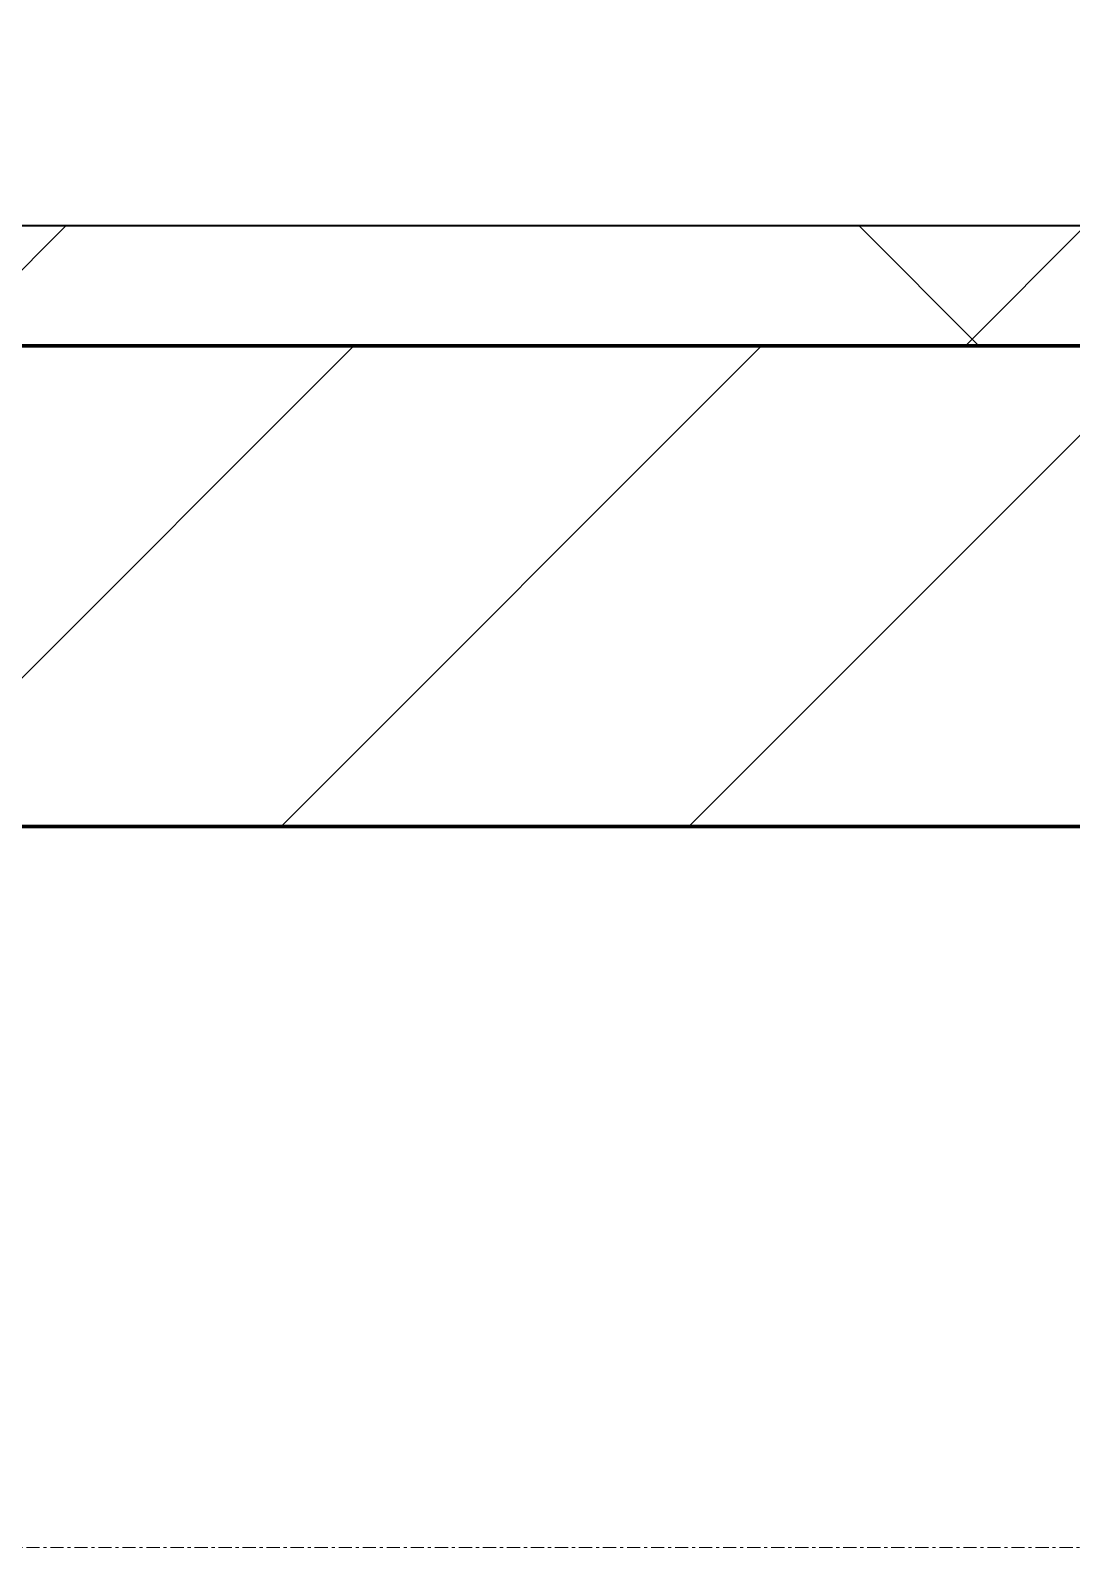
# Model space of a CAD drawing. Header units: millimetres. Extents: x -853432 to -773672, y -18171 to 22484.
# Drawn here: x -781886 to -781453, y -4321 to -3690 of the extents above; entities that cross this region are included whole.
import ezdxf
from ezdxf.xclip import XClip

# ---------------------------------------------------------------- set-up
doc = ezdxf.new("R2010")
doc.units = ezdxf.units.MM
doc.header["$XCLIPFRAME"] = 0
doc.linetypes.add('DPA_Grid _ Level 100', pattern=[10, 5.5, -1.6, 1.3, -1.6])
for name, color, linetype, lineweight in [('A-GLAZ-CURT', 2, 'Continuous', 9), ('A-WALL', 5, 'Continuous', 35), ('A-WALL-FNSH', 2, 'Continuous', 35), ('A-WALL-PATT', 1, 'Continuous', 35), ('S-GRID', 251, 'Continuous', 9)]:
    doc.layers.add(name, color=color, linetype=linetype, lineweight=lineweight)
doc.layers.add('A11_ALU.SOLID SHEET', color=2, linetype='Continuous')

# ---------------------------------------------------------------- blocks, each defined once
blk = doc.blocks.new('*U2464')
at = {"layer": 'S-GRID', "linetype": 'DPA_Grid _ Level 100'}
blk.add_line((57000, -7900), (-16649.52, -7900), dxfattribs=at)
blk = doc.blocks.new('PPLS-PP19_Custom Tile Pattern - Custom Tile Pattern-V175-4251-01 ENLARGED CONCOURSE LEVEL - REFLECTED CEILING PLAN - SHEET 2')
at = {"layer": 'A-GLAZ-CURT'}
for p, q in [((-300, 0), (300, 0)), ((300, 0), (-300, 0)), ((195.99, 0), (209.39, 0)), ((209.39, 0), (195.99, 0)), ((209.65, 0), (213.31, 0)), ((213.31, 0), (209.65, 0)), ((230.06, 0), (300, 0)), ((-300, -50), (300, -50)), ((300, -50), (-300, -50))]:
    blk.add_line(p, q, dxfattribs=at)
for points, knots in [([(-115.82, 0), (-114.96, 0), (-110.41, 0), (-96.78, 0), (-71.33, 0), (-42.53, 0), (-12.78, 0), (4.23, 0), (9.64, 0), (10.14, 0), (10.18, 0)], [-5724.064692, -5724.064692, -5724.064692, -5724.064692, -5430.283136, -5103.229623, -4799.173296, -4065.652676, -3589.737505, -3285.047089, -3066.359526, -3044.715262, -3044.715262, -3044.715262, -3044.715262]), ([(9.32, 0), (9.08, 0), (7.65, 0), (2.57, 0), (-12.23, 0), (-25.64, 0), (-40, 0), (-56.24, 0), (-75.59, 0), (-94, 0), (-112.01, 0), (-114.94, 0), (-115.63, 0)], [-2922.926651, -2922.926651, -2922.926651, -2922.926651, -2882.788014, -2720.818881, -2518.50168, -2125.455881, -1792.521578, -1466.981642, -1208.454564, -789.402658, -501.969187, -243.577221, -243.577221, -243.577221, -243.577221]), ([(2.55, 0), (-2.07, 0), (-21.14, 0), (-47.42, 0), (-65.77, 0), (-66.37, 0), (-66.38, 0)], [-3989.751728, -3989.751728, -3989.751728, -3989.751728, -3745.412743, -2981.410125, -2542.574734, -2498.224237, -2498.224237, -2498.224237, -2498.224237]), ([(-66.38, 0), (-65.01, 0), (-59.47, 0), (-54.4, 0), (-48.53, 0), (-30.79, 0), (-18.03, 0), (8.61, 0), (15.02, 0), (22.91, 0), (31, 0), (39.04, 0), (51.19, 0), (58.74, 0), (61.34, 0), (61.45, 0)], [-4105.254567, -4105.254567, -4105.254567, -4105.254567, -4008.285538, -3689.699207, -3546.54457, -3315.260113, -2864.387349, -2439.246196, -2084.094819, -1956.422387, -1818.904206, -1645.594513, -1443.202566, -1228.752106, -1120.932285, -1120.932285, -1120.932285, -1120.932285]), ([(70.96, 0), (70.71, 0), (65.32, 0), (53.52, 0), (37, 0), (24.07, 0), (12.82, 0), (-2.9, 0), (-20.62, 0), (-32.81, 0), (-44.85, 0), (-51.43, 0), (-51.79, 0)], [-2966.590051, -2966.590051, -2966.590051, -2966.590051, -2950.589685, -2634.532728, -2313.748533, -2106.613311, -1925.670641, -1617.263037, -1290.787923, -1039.307308, -819.71621, -644.910881, -644.910881, -644.910881, -644.910881]), ([(-36.78, 0), (-32.43, 0), (-19.22, 0), (8.83, 0), (43.36, 0), (70.92, 0), (82.12, 0), (83.66, 0)], [-6191.144455, -6191.144455, -6191.144455, -6191.144455, -5862.463379, -5340.621928, -4573.028122, -4094.177415, -3869.465285, -3869.465285, -3869.465285, -3869.465285]), ([(2.55, 0), (-4.92, 0), (-16.8, 0), (-34.76, 0), (-36.04, 0)], [-9875.715955, -9875.715955, -9875.715955, -9875.715955, -9424.652049, -9182.880979, -9182.880979, -9182.880979, -9182.880979]), ([(70.61, 0), (66.16, 0), (55.8, 0), (39.61, 0), (24.74, 0), (2.64, 0), (-17.84, 0), (-30.57, 0), (-31.82, 0), (-32, 0)], [-4647.237329, -4647.237329, -4647.237329, -4647.237329, -4326.416877, -4098.545751, -3766.694881, -3333.063701, -2994.501669, -2698.150104, -2614.070998, -2614.070998, -2614.070998, -2614.070998]), ([(-30.52, 0), (-27.11, 0), (-18.23, 0), (-6, 0), (1.54, 0)], [-2323.618664, -2323.618664, -2323.618664, -2323.618664, -2142.497158, -1742.713998, -1742.713998, -1742.713998, -1742.713998]), ([(8.33, 0), (8.19, 0), (7.18, 0), (0.32, 0), (-13.89, 0), (-24.92, 0), (-29.03, 0)], [-3574.286521, -3574.286521, -3574.286521, -3574.286521, -3526.962355, -3285.499107, -2903.012179, -2680.714891, -2680.714891, -2680.714891, -2680.714891]), ([(-28.57, 0), (-26.93, 0), (-20.29, 0), (-11.45, 0), (2.08, 0), (13.15, 0), (21.24, 0), (24.62, 0), (24.72, 0), (24.72, 0)], [-5361.429781, -5361.429781, -5361.429781, -5361.429781, -5261.36855, -5050.479954, -4785.90057, -4596.498881, -4445.288762, -4384.376941, -4376.041937, -4376.041937, -4376.041937, -4376.041937]), ([(-2.63, 0), (-2.47, 0), (-1.61, 0), (0.73, 0), (2.35, 0)], [-226.825321, -226.825321, -226.825321, -226.825321, -220.269177, -212.77694, -212.77694, -212.77694, -212.77694]), ([(1.8, 0), (1.37, 0), (-0.22, 0), (-1.67, 0), (-2.25, 0)], [-250.29001, -250.29001, -250.29001, -250.29001, -246.234814, -234.646884, -234.646884, -234.646884, -234.646884]), ([(71.49, 0), (66.99, 0), (54.91, 0), (35.84, 0), (13.79, 0), (6.14, 0), (2.51, 0)], [-343.601004, -343.601004, -343.601004, -343.601004, -330.153101, -307.516438, -285.83788, -252.517164, -252.517164, -252.517164, -252.517164]), ([(2.57, 0), (2.73, 0), (12.37, 0), (22.06, 0), (37.44, 0), (45.92, 0), (57.76, 0), (64.47, 0), (72.74, 0), (75.22, 0), (76.03, 0), (76.21, 0)], [-1724.408567, -1724.408567, -1724.408567, -1724.408567, -1716.209403, -1206.526904, -1089.329421, -901.315459, -753.071572, -495.328968, -421.953223, -334.951786, -290.452333, -290.452333, -290.452333, -290.452333]), ([(2.7, 0), (3.62, 0), (16.23, 0), (42.82, 0), (88.72, 0), (120.63, 0), (138.28, 0), (138.53, 0)], [-432.714428, -432.714428, -432.714428, -432.714428, -429.606584, -390.253598, -346.313304, -291.370682, -290.5735, -290.5735, -290.5735, -290.5735]), ([(30.82, 0), (29.27, 0), (20.14, 0), (10.84, 0), (2.86, 0), (2.81, 0)], [-10462.034656, -10462.034656, -10462.034656, -10462.034656, -10363.088938, -9884.23066, -9880.810509, -9880.810509, -9880.810509, -9880.810509]), ([(31.18, 0), (25.97, 0), (16.68, 0), (7.22, 0), (2.97, 0)], [-4496.803627, -4496.803627, -4496.803627, -4496.803627, -4222.080604, -3997.158779, -3997.158779, -3997.158779, -3997.158779]), ([(3.43, 0), (4.55, 0), (8, 0), (15.97, 0), (22.54, 0), (24.49, 0)], [-211.182196, -211.182196, -211.182196, -211.182196, -206.416616, -198.214427, -187.717507, -187.717507, -187.717507, -187.717507]), ([(24.69, 0), (24.54, 0), (20.99, 0), (15.48, 0), (10.8, 0), (9.63, 0)], [-4368.572414, -4368.572414, -4368.572414, -4368.572414, -4306.476363, -4080.000647, -3772.857994, -3772.857994, -3772.857994, -3772.857994]), ([(18.16, 0), (19.15, 0), (24.25, 0), (25.66, 0), (26.12, 0)], [-5700.113719, -5700.113719, -5700.113719, -5700.113719, -5554.232259, -5302.431367, -5302.431367, -5302.431367, -5302.431367]), ([(114.39, 0), (114.2, 0), (112.08, 0), (105.42, 0), (92.38, 0), (85.59, 0), (74.4, 0), (62.26, 0), (51.85, 0), (43.81, 0), (29.53, 0), (20.67, 0), (18.85, 0), (18.16, 0)], [-8148.58938, -8148.58938, -8148.58938, -8148.58938, -8105.191388, -7723.759874, -7531.75727, -7135.649961, -6924.452779, -6738.82075, -6548.303034, -6314.283804, -6135.05769, -5972.647715, -5832.674503, -5832.674503, -5832.674503, -5832.674503]), ([(27.44, 0), (27.9, 0), (29.54, 0), (38.07, 0), (53.39, 0), (71.67, 0), (84.83, 0), (86.01, 0), (92.51, 0), (94.33, 0)], [-5037.309798, -5037.309798, -5037.309798, -5037.309798, -4887.603822, -4705.298446, -4353.683244, -3960.84581, -3759.045785, -3336.541051, -2783.776468, -2783.776468, -2783.776468, -2783.776468]), ([(27.89, 0), (29.09, 0), (33.4, 0), (48.37, 0), (71.92, 0), (100.57, 0), (116.36, 0), (128.63, 0), (128.95, 0)], [-147.777612, -147.777612, -147.777612, -147.777612, -135.792042, -118.513713, -97.899267, -63.759246, -39.050993, -35.895543, -35.895543, -35.895543, -35.895543]), ([(53.18, 0), (53.06, 0), (52.22, 0), (44.99, 0), (36.46, 0), (30.82, 0)], [-622.740158, -622.740158, -622.740158, -622.740158, -566.066452, -360.610861, 0, 0, 0, 0]), ([(136.44, 0), (121.66, 0), (86.93, 0), (51.16, 0), (31.18, 0)], [-106.750556, -106.750556, -106.750556, -106.750556, -59.610984, 0, 0, 0, 0]), ([(168.37, 0), (167.68, 0), (162.47, 0), (147.02, 0), (109.77, 0), (76.86, 0), (57.82, 0), (46.51, 0), (41.18, 0), (36.02, 0), (35.54, 0), (35.54, 0)], [-543.375029, -543.375029, -543.375029, -543.375029, -530.793311, -458.593899, -401.860199, -357.622665, -341.267687, -334.000314, -326.15566, -319.318397, -317.489778, -317.489778, -317.489778, -317.489778]), ([(36.29, 0), (37.77, 0), (48.82, 0), (64.79, 0), (95.91, 0), (124.45, 0), (132.42, 0), (134.6, 0)], [-314.598523, -314.598523, -314.598523, -314.598523, -305.899624, -287.17622, -249.500363, -194.761443, -152.241002, -152.241002, -152.241002, -152.241002]), ([(61.47, 0), (61.47, 0), (61.21, 0), (54.61, 0), (53.71, 0), (53.56, 0)], [-1113.311073, -1113.311073, -1113.311073, -1113.311073, -1096.402191, -891.204116, -747.28819, -747.28819, -747.28819, -747.28819]), ([(76.22, 0), (75.58, 0), (73.88, 0), (71.68, 0), (71.59, 0)], [-193.634889, -193.634889, -193.634889, -193.634889, -31.537676, -24.209615, -24.209615, -24.209615, -24.209615]), ([(103.09, 0), (101.08, 0), (90.87, 0), (80.41, 0), (72.04, 0)], [-375.435014, -375.435014, -375.435014, -375.435014, -369.147452, -344.148763, -344.148763, -344.148763, -344.148763]), ([(94.4, 0), (94.4, 0), (94.64, 0), (99.11, 0), (108.97, 0), (120.79, 0), (139.94, 0), (163.31, 0), (185.23, 0), (193.62, 0), (194.69, 0), (194.79, 0)], [-2348.345796, -2348.345796, -2348.345796, -2348.345796, -2310.419338, -2233.599744, -2052.234781, -1843.028543, -1530.39897, -1095.004608, -529.74427, -295.064701, -265.121568, -265.121568, -265.121568, -265.121568]), ([(129.02, 0), (129.02, 0), (124.41, 0), (122.35, 0), (114.96, 0), (108.04, 0), (103.09, 0)], [-35.386604, -35.386604, -35.386604, -35.386604, -31.430235, -22.807238, -15.488593, 0, 0, 0, 0]), ([(157.9, 0), (156.77, 0), (151.67, 0), (143.29, 0), (134.04, 0), (126.24, 0), (118.6, 0), (114.23, 0), (111.98, 0), (105.66, 0), (105.23, 0), (105.23, 0)], [-10292.955006, -10292.955006, -10292.955006, -10292.955006, -10098.273015, -9847.788484, -9677.714971, -9567.007022, -9453.21225, -9220.200448, -9012.77275, -8966.157302, -8929.495943, -8929.495943, -8929.495943, -8929.495943]), ([(105.26, 0), (105.52, 0), (111.01, 0), (112.65, 0), (113.59, 0)], [-8920.561005, -8920.561005, -8920.561005, -8920.561005, -8814.835624, -8577.462505, -8577.462505, -8577.462505, -8577.462505]), ([(128.58, 0), (128.8, 0), (130.16, 0), (139.26, 0), (152.67, 0), (161.24, 0), (162.19, 0), (162.75, 0)], [-633.326174, -633.326174, -633.326174, -633.326174, -627.736123, -618.981161, -602.094757, -592.980799, -581.414464, -581.414464, -581.414464, -581.414464]), ([(137.1, 0), (136, 0), (133.64, 0), (129.87, 0), (129.11, 0)], [-670.405967, -670.405967, -670.405967, -670.405967, -651.020627, -640.742133, -640.742133, -640.742133, -640.742133]), ([(193.8, 0), (193.33, 0), (190.11, 0), (183.13, 0), (171, 0), (161.95, 0), (161.28, 0), (158.35, 0), (157.85, 0), (157.77, 0)], [-11665.349007, -11665.349007, -11665.349007, -11665.349007, -11565.880756, -11105.624034, -10839.086983, -10768.332124, -10666.779182, -10580.760289, -10550.278881, -10550.278881, -10550.278881, -10550.278881]), ([(209.37, 0), (208.01, 0), (193.65, 0), (177.41, 0), (159.34, 0), (158.33, 0), (158.3, 0)], [-192.56468, -192.56468, -192.56468, -192.56468, -187.987675, -143.776725, -129.632772, -123.352749, -123.352749, -123.352749, -123.352749]), ([(159.07, 0), (159.13, 0), (160.84, 0), (165.21, 0), (174.15, 0), (185.98, 0), (208.82, 0), (219.42, 0), (230.06, 0)], [-115.643202, -115.643202, -115.643202, -115.643202, -114.681583, -87.660824, -65.295536, -41.623857, -24.459831, 0, 0, 0, 0]), ([(162.75, 0), (165.4, 0), (170.91, 0), (172.61, 0), (172.61, 0)], [-111.264224, -111.264224, -111.264224, -111.264224, -56.742688, -19.085662, -19.085662, -19.085662, -19.085662]), ([(209.38, 0), (207.62, 0), (196.01, 0), (182.99, 0), (174.27, 0), (169.67, 0), (168.99, 0)], [-8803.770442, -8803.770442, -8803.770442, -8803.770442, -8717.832359, -8253.978395, -8152.463617, -8069.855175, -8069.855175, -8069.855175, -8069.855175]), ([(209.38, 0), (207.83, 0), (202.34, 0), (187.54, 0), (175.3, 0), (169.49, 0)], [-192.976669, -192.976669, -192.976669, -192.976669, -184.406837, -162.427601, -142.916156, -142.916156, -142.916156, -142.916156]), ([(171.51, 0), (176.48, 0), (193.23, 0), (201.73, 0), (208.81, 0), (213.9, 0), (241.96, 0), (266.73, 0), (281.71, 0), (291.71, 0), (296.52, 0), (297.86, 0), (298.09, 0)], [-7971.819559, -7971.819559, -7971.819559, -7971.819559, -7784.112253, -7606.717214, -7289.299508, -7042.621073, -6582.165592, -6068.460911, -5766.029927, -5566.724884, -5280.360606, -5199.253518, -5199.253518, -5199.253518, -5199.253518]), ([(172.07, 0), (177.66, 0), (187.87, 0), (201.08, 0), (207.47, 0), (213.96, 0), (215.11, 0)], [-255.364076, -255.364076, -255.364076, -255.364076, -237.955587, -223.92608, -215.862851, -208.75215, -208.75215, -208.75215, -208.75215]), ([(300, 0), (286.53, 0), (255.8, 0), (224.99, 0), (209.53, 0)], [-285.253232, -285.253232, -285.253232, -285.253232, -244.693688, -192.73867, -192.73867, -192.73867, -192.73867]), ([(247.1, 0), (246.76, 0), (245.04, 0), (238.34, 0), (226.56, 0), (221.86, 0), (214.11, 0), (209.95, 0)], [-9649.085549, -9649.085549, -9649.085549, -9649.085549, -9581.591397, -9406.094246, -9221.510254, -9016.44624, -8813.02241, -8813.02241, -8813.02241, -8813.02241]), ([(215.22, 0), (214.62, 0), (212.66, 0), (210.92, 0), (210.18, 0)], [-203.825446, -203.825446, -203.825446, -203.825446, -198.527383, -194.454786, -194.454786, -194.454786, -194.454786]), ([(300, 0), (288.22, 0), (262, 0), (230.43, 0), (219.94, 0), (219.02, 0)], [-12528.858583, -12528.858583, -12528.858583, -12528.858583, -11905.454923, -11162.864862, -10856.732305, -10856.732305, -10856.732305, -10856.732305]), ([(219.9, 0), (220.86, 0), (227.84, 0), (242.06, 0), (246.54, 0), (246.96, 0)], [-10670.940496, -10670.940496, -10670.940496, -10670.940496, -10511.382485, -9925.173265, -9834.877357, -9834.877357, -9834.877357, -9834.877357]), ([(284.76, 0), (284.76, 0), (285.09, 0), (287.47, 0), (293.59, 0), (297.76, 0), (300, 0)], [-4110.630118, -4110.630118, -4110.630118, -4110.630118, -4053.389046, -3959.664717, -3862.421465, -3746.95702, -3746.95702, -3746.95702, -3746.95702]), ([(297.38, 0), (295.84, 0), (291.62, 0), (285.38, 0), (284.87, 0)], [-4803.172655, -4803.172655, -4803.172655, -4803.172655, -4358.271401, -4143.037883, -4143.037883, -4143.037883, -4143.037883])]:
    blk.add_open_spline(points, degree=3, knots=knots, dxfattribs=at)
for points in [[(-15.19, 0), (-13.29, 0), (-5.76, 0), (2.54, 0)], [(24.49, 0), (25.23, 0), (25.72, 0), (26.04, 0)], [(76.63, 0), (75.15, 0), (73.4, 0), (71.54, 0)], [(80.35, 0), (79.57, 0), (78.27, 0), (76.63, 0)], [(84.06, 0), (83.48, 0), (82.41, 0), (81.72, 0)], [(168.74, 0), (168.74, 0), (169.81, 0), (171.51, 0)], [(195.11, 0), (194.91, 0), (194.44, 0), (193.8, 0)]]:
    blk.add_open_spline(points, degree=3, dxfattribs=at)
blk = doc.blocks.new('PPLS-PP19_Custom Tile Pattern - Custom Tile Pattern-V176-4251-01 ENLARGED CONCOURSE LEVEL - REFLECTED CEILING PLAN - SHEET 2')
at = {"layer": 'A-GLAZ-CURT'}
for p, q in [((-300, 0), (300, 0)), ((300, 0), (-300, 0)), ((-293.07, 0), (-275.75, 0)), ((-275.75, 0), (-293.07, 0)), ((-222.32, 0), (-205, 0)), ((-205, 0), (-222.32, 0)), ((-300, -50), (300, -50)), ((300, -50), (-300, -50))]:
    blk.add_line(p, q, dxfattribs=at)
at = {"layer": 'A-GLAZ-CURT', "flags": 128}
for points in [[(-300, 0), (-291.56, 0), (-283.3, 0), (-275.2, 0), (-267.26, 0), (-259.45, 0), (-252.73, 0)], [(-252.73, 0), (-259.67, 0), (-267.51, 0), (-275.48, 0), (-283.55, 0), (-291.73, 0), (-300, 0)], [(-184.81, 0), (-190.44, 0), (-196.37, 0), (-202.58, 0), (-209.04, 0), (-215.73, 0), (-222.63, 0), (-229.72, 0), (-236.97, 0), (-244.39, 0), (-251.96, 0)], [(-251.77, 0), (-244.2, 0), (-236.74, 0), (-229.36, 0), (-222.06, 0), (-214.83, 0), (-207.71, 0), (-200.76, 0), (-194.02, 0), (-187.54, 0), (-181.38, 0), (-175.58, 0), (-170.25, 0), (-165.64, 0), (-162.01, 0), (-159.53, 0), (-157.46, 0), (-154.52, 0), (-149.42, 0), (-141.84, 0), (-132.81, 0), (-126.08, 0)], [(-125.17, 0), (-128.55, 0), (-134.16, 0), (-140.03, 0), (-145.5, 0), (-150.63, 0), (-155.53, 0), (-160.27, 0), (-164.95, 0), (-169.65, 0), (-174.47, 0), (-179.49, 0), (-183.77, 0)]]:
    blk.add_lwpolyline(points, dxfattribs=at)
at = {"layer": 'A-GLAZ-CURT'}
for points, knots in [([(-300, 0), (-284.65, 0), (-268.58, 0), (-253.68, 0), (-252.73, 0)], [-5323.127839, -5323.127839, -5323.127839, -5323.127839, -4502.809032, -4446.565791, -4446.565791, -4446.565791, -4446.565791]), ([(-253.04, 0), (-262.78, 0), (-278.03, 0), (-294.48, 0), (-300, 0)], [-14311.641192, -14311.641192, -14311.641192, -14311.641192, -13729.592194, -13439.944408, -13439.944408, -13439.944408, -13439.944408]), ([(-253.69, 0), (-258.13, 0), (-262.64, 0), (-264.9, 0), (-265.4, 0)], [-531.287897, -531.287897, -531.287897, -531.287897, -208.940337, 0, 0, 0, 0]), ([(-258.6, 0), (-257.91, 0), (-256.2, 0), (-254.04, 0), (-252.75, 0)], [-5722.54675, -5722.54675, -5722.54675, -5722.54675, -5657.471696, -5577.572596, -5577.572596, -5577.572596, -5577.572596]), ([(-137.88, 0), (-140.56, 0), (-147.66, 0), (-147.69, 0), (-158.72, 0), (-174.02, 0), (-185.59, 0), (-209.77, 0), (-231.87, 0), (-248.4, 0), (-252.84, 0)], [-3187.727384, -3187.727384, -3187.727384, -3187.727384, -2919.378265, -2477.344047, -2237.412286, -2029.680487, -1755.085331, -1400.429864, -858.079193, -551.304649, -551.304649, -551.304649, -551.304649]), ([(-183.79, 0), (-193.48, 0), (-215.28, 0), (-239.12, 0), (-252.74, 0)], [-15838.708593, -15838.708593, -15838.708593, -15838.708593, -15131.813646, -14317.696124, -14317.696124, -14317.696124, -14317.696124]), ([(-252.33, 0), (-249.79, 0), (-239.61, 0), (-225.99, 0), (-213.1, 0), (-200.2, 0), (-191, 0), (-184.75, 0), (-183.92, 0)], [-5568.921334, -5568.921334, -5568.921334, -5568.921334, -5413.335975, -5017.494783, -4832.723979, -4666.091899, -4349.945572, -4301.511651, -4301.511651, -4301.511651, -4301.511651]), ([(-133.82, 0), (-135.51, 0), (-137.8, 0), (-149.31, 0), (-162.01, 0), (-177.91, 0), (-199.46, 0), (-216.65, 0), (-231.26, 0), (-233.46, 0), (-234, 0)], [-2731.647847, -2731.647847, -2731.647847, -2731.647847, -2418.507304, -2308.929706, -2113.765672, -1763.376603, -1422.553702, -978.033455, -846.069444, -682.911962, -682.911962, -682.911962, -682.911962]), ([(-233.49, 0), (-233.44, 0), (-232.38, 0), (-230.74, 0), (-225.3, 0), (-223.63, 0)], [-455.274641, -455.274641, -455.274641, -455.274641, -440.605512, -119.536984, 0, 0, 0, 0]), ([(-223.63, 0), (-219.39, 0), (-206.17, 0), (-188.58, 0), (-169.02, 0), (-152.12, 0), (-136.84, 0), (-127.33, 0), (-124.19, 0), (-123.43, 0), (-123.28, 0)], [-5463.295695, -5463.295695, -5463.295695, -5463.295695, -5161.076232, -4739.070012, -4465.409639, -4149.119819, -3839.893365, -3647.167523, -3488.92562, -3439.852845, -3439.852845, -3439.852845, -3439.852845]), ([(-183.8, 0), (-178.65, 0), (-170.46, 0), (-158.7, 0), (-157.22, 0)], [-4299.2134, -4299.2134, -4299.2134, -4299.2134, -4000.813434, -3840.635403, -3840.635403, -3840.635403, -3840.635403]), ([(-183.21, 0), (-180.83, 0), (-156.72, 0), (-132.47, 0), (-117.39, 0), (-114.87, 0)], [-2883.360913, -2883.360913, -2883.360913, -2883.360913, -2700.551212, -1002.059161, -688.20595, -688.20595, -688.20595, -688.20595]), ([(-72.93, 0), (-75.51, 0), (-91.45, 0), (-126.87, 0), (-165.44, 0), (-182.87, 0)], [-19442.345229, -19442.345229, -19442.345229, -19442.345229, -18935.241197, -17136.203329, -15861.324362, -15861.324362, -15861.324362, -15861.324362])]:
    blk.add_open_spline(points, degree=3, knots=knots, dxfattribs=at)
blk.add_open_spline([(-252.19, 0), (-226.23, 0), (-203.82, 0), (-183.79, 0)], degree=3, dxfattribs=at)
blk = doc.blocks.new('*U634')
at = {"layer": 'A-GLAZ-CURT'}
for name, p in [('PPLS-PP19_Custom Tile Pattern - Custom Tile Pattern-V175-4251-01 ENLARGED CONCOURSE LEVEL - REFLECTED CEILING PLAN - SHEET 2', (54002.37, -7350)), ('PPLS-PP19_Custom Tile Pattern - Custom Tile Pattern-V176-4251-01 ENLARGED CONCOURSE LEVEL - REFLECTED CEILING PLAN - SHEET 2', (54602.37, -7350))]:
    blk.add_blockref(name, p, dxfattribs=at)
blk = doc.blocks.new('*U1213')
blk.add_lwpolyline([(22690, -750), (19166.45, -750), (19116.45, -700), (18966.44, -550), (-101025.39, -550), (-101025.39, -6704.96), (-96300, -6704.96), (-96300, -7350), (-94497.63, -7350), (17250, -7350), (17250, -6849.96), (18300, -6849.96), (22690, -6849.96)], close=True)

msp = doc.modelspace()

# ---------------------------------------------------------------- block references
at = {"layer": 'A11_ALU.SOLID SHEET'}
ref = msp.add_blockref('*U1213', (-744682.37, 3579.02), dxfattribs=at)
XClip(ref).set_block_clipping_path([(-104690.1238047112, -9620.0029952966), (-34092.6543255156, 14392.9971737705)])

# ---------------------------------------------------------------- next in the draw order: hatches: boundary and pattern name
at = {"layer": 'A-WALL-PATT', "lineweight": 9}
h = msp.add_hatch(dxfattribs=at)
h.set_pattern_fill('FP_4', color=256, style=0, pattern_type=2)
h.set_pattern_definition([(45, (0, 0), (-212.13203, 212.13203), []), (135, (0, 0), (-212.13203, -212.13203), [])])
h.paths.add_polyline_path([(-779464.45, -3820.98), (-778775.03, -3820.98), (-778775.03, -3770.98), (-827933.88, -3770.98), (-828045.79, -3820.98), (-779602.34, -3820.98)])
h.paths.add_polyline_path([(-828965.42, -3820.98), (-828156.1, -3820.98), (-828044.19, -3770.98), (-841032.37, -3770.98), (-841032.37, -3820.98), (-829103.3, -3820.98)])
h = msp.add_hatch(dxfattribs=at)
h.set_pattern_fill('FP_2', color=256, style=0, pattern_type=2)
h.set_pattern_definition([(45, (0, 0), (-84.852814, 84.852814), [])])
h.paths.add_polyline_path([(-779326.57, -4020.98), (-778775.03, -4020.98), (-778775.03, -3820.98), (-828045.79, -3820.98), (-828336.65, -3950.93), (-828355, -3909.85), (-828156.1, -3820.98), (-841232.37, -3820.98), (-841232.37, -4020.98), (-779878.11, -4020.98)])
h.paths.add_polyline_path([(-828280, -3860.98), (-828285, -3859.64), (-828288.66, -3855.98), (-828289.66, -3848.39), (-828287.07, -3844.76), (-828282.59, -3841.32), (-828280, -3840.98), (-828272.93, -3843.91), (-828270.34, -3848.39), (-828270.34, -3851.81), (-828272.93, -3858.05), (-828279.18, -3860.64)])

# ---------------------------------------------------------------- next in the draw order: linework, layer by layer
at = {"layer": 'A-WALL', "color": 7, "lineweight": 70}
for p, q in [((-783980, -3820.98), (-781580, -3820.98)), ((-781580, -3820.98), (-783980, -3820.98)), ((-781580, -3820.98), (-780380, -3820.98)), ((-780380, -3820.98), (-781580, -3820.98)), ((-781580, -4020.98), (-783980, -4020.98)), ((-780380, -4020.98), (-781580, -4020.98))]:
    msp.add_line(p, q, dxfattribs=at)
at = {"layer": 'A-WALL-FNSH', "color": 250}
for p, q in [((-783980, -3770.98), (-781580, -3770.98)), ((-781580, -3770.98), (-780380, -3770.98))]:
    msp.add_line(p, q, dxfattribs=at)

# ---------------------------------------------------------------- next in the draw order: block references
for name in ['*U2464', '*U634']:
    msp.add_blockref(name, (-835882.37, 3579.02))

doc.saveas('drawing.dxf')
